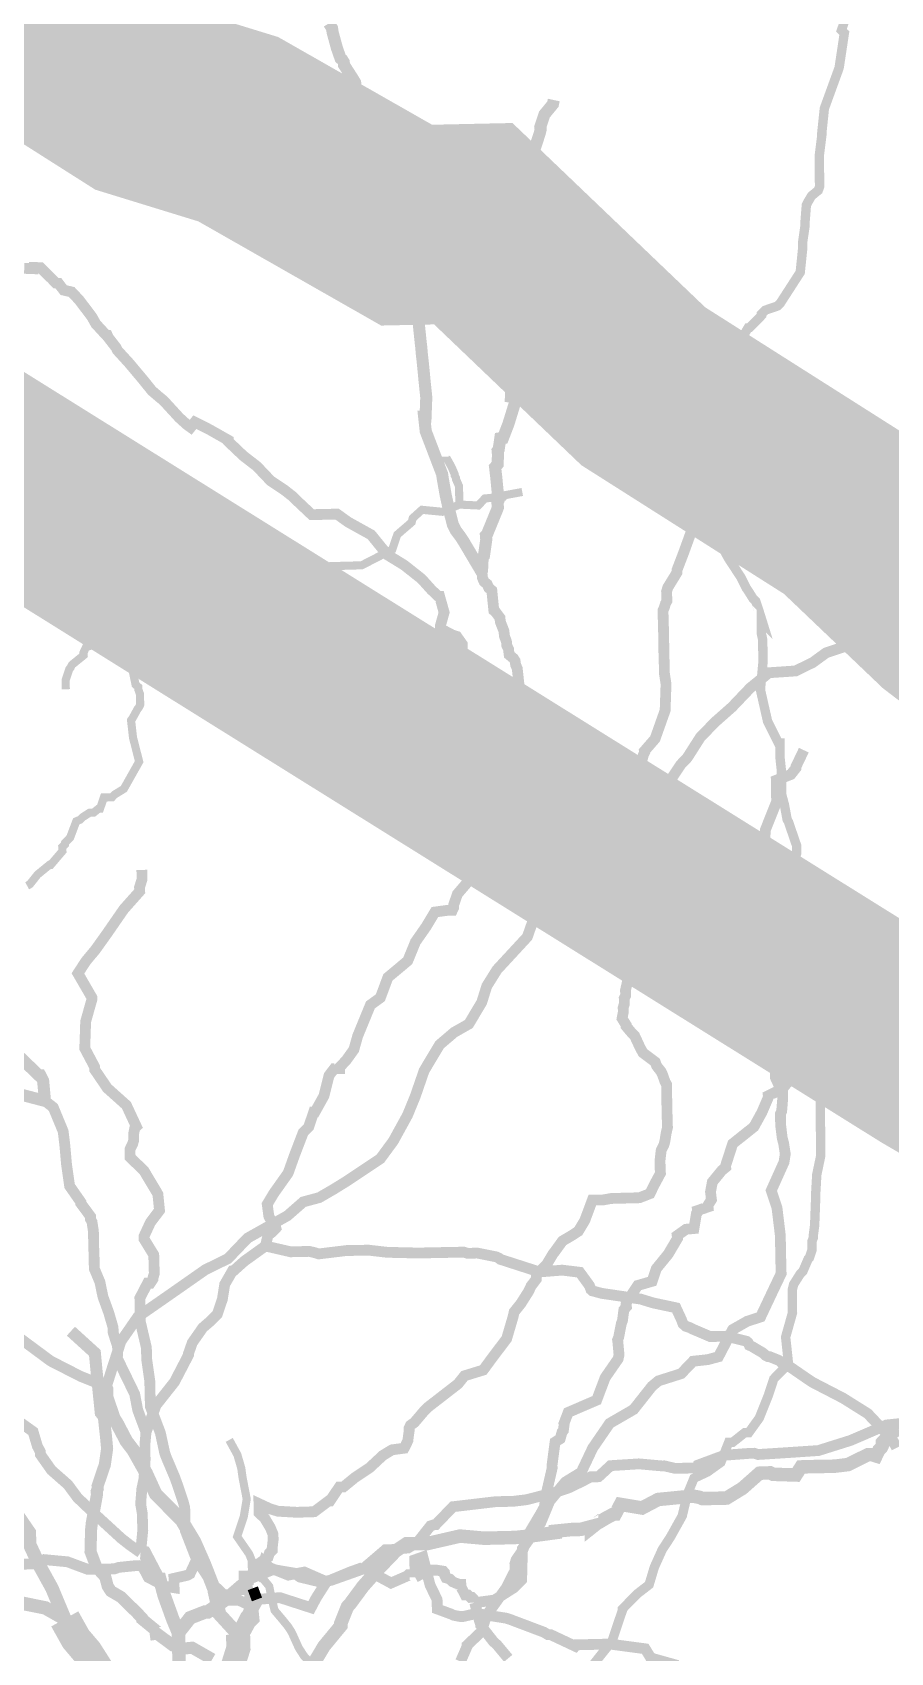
# Model space of a CAD drawing. Extents: x -2418 to 1398, y -3200 to 507.
# Drawn here: x 18.8 to 66.4, y -344.3 to -254.3 of the extents above; entities that cross this region are included whole.
import ezdxf

# ---------------------------------------------------------------- set-up
doc = ezdxf.new("R2010")
doc.units = 0

msp = doc.modelspace()

# ---------------------------------------------------------------- linework, layer by layer
at = {"color": 90}
for points, const_width in [([(-228.85, -140.51), (-195.27, -154.55), (-184.06, -159.84), (-180.33, -161.61), (-172.78, -168.83), (-169.04, -170.59), (-163.46, -172.31), (-157.92, -172.19), (-154.14, -175.8), (-146.67, -179.33), (-126.07, -191.81), (-107.35, -202.47), (-105.5, -202.43), (68.77, -311.24), (175.48, -373.52), (173.63, -373.56), (318.42, -486.69)], 11.09), ([(7.72, -247.27), (15.19, -250.8), (18.97, -254.41), (24.59, -257.98), (30.18, -259.7), (39.53, -265.03), (43.23, -264.95), (52.67, -273.98), (63.91, -281.12), (69.58, -286.53), (78.97, -293.71), (86.52, -300.93), (95.96, -309.95), (101.67, -317.21), (103.59, -320.86), (109.3, -328.12), (120.7, -342.63), (120.66, -340.79), (124.48, -346.24), (132.07, -355.31), (135.88, -360.76)], 11.09), ([(42.46, -280.55), (42.44, -279.73), (42.43, -279.51), (42.27, -279.14), (42.27, -279.07), (42.19, -278.92), (42.19, -278.85), (42.03, -278.48), (41.95, -278.33), (41.79, -278.04), (41.64, -277.97), (41.64, -277.89), (41.64, -277.89)], 0.45), ([(42.46, -280.55), (43.51, -280.6), (43.51, -280.6), (43.87, -280.21), (43.87, -280.21), (44.91, -280.11), (44.98, -280.03), (45.95, -279.85), (45.95, -279.85)], 0.45), ([(23.91, -288.7), (23.64, -287.44), (24.37, -286.75), (24.59, -286.67), (24.88, -286.51), (25.62, -286.19), (25.62, -286.19), (26.73, -285.86), (26.88, -285.86), (28.14, -285.67), (29.41, -285.63), (30.68, -285.6), (30.68, -285.6), (31.5, -285.57), (31.5, -285.57), (32.09, -285.48), (32.09, -285.48), (32.88, -284.56), (32.88, -284.56), (34.51, -284.07), (34.43, -284), (35.63, -283.96), (35.63, -283.96), (36.45, -283.94), (37.04, -283.92), (38.73, -283.05), (38.73, -283.05), (39.01, -282.22), (39.01, -282.22), (39.81, -281.53), (39.87, -281.3), (40.38, -280.84), (40.38, -280.84), (41.51, -280.95), (41.51, -280.95), (42.46, -280.55), (42.46, -280.55)], 0.45), ([(23.91, -288.7), (23.58, -287.89), (23.58, -287.89), (22.47, -288.22), (22.47, -288.22), (21.73, -288.47), (21.73, -288.47), (21.59, -288.77), (21.6, -288.92), (21.02, -289.39), (20.94, -289.46), (20.87, -289.61), (20.8, -289.69), (20.6, -290.29), (20.6, -290.59), (20.61, -290.81), (20.61, -290.81)], 0.45), ([(18.46, -301.72), (18.61, -301.64), (19.04, -301.1), (19.04, -301.1), (19.7, -300.56), (19.77, -300.56), (20.42, -299.8), (20.41, -299.57), (20.56, -299.42), (20.56, -299.35), (20.85, -299.04), (20.85, -299.04), (21.19, -298.14), (21.41, -298.05), (21.56, -297.9), (21.92, -297.67), (22.15, -297.66), (22.44, -297.43), (22.51, -297.43), (22.72, -296.82), (22.79, -296.82), (23.17, -296.81), (23.31, -296.66), (23.83, -296.34), (24.68, -294.83), (24.68, -294.83), (24.34, -293.5), (24.23, -292.53), (24.31, -292.42), (24.31, -292.42), (24.6, -291.89), (24.67, -291.81), (24.74, -291.66), (24.74, -291.66), (24.72, -291.06), (24.72, -291.06), (24.64, -290.84), (24.64, -290.69), (24.48, -290.55), (24.48, -290.55), (24.31, -289.73), (24.31, -289.73), (24.3, -289.44), (24.3, -289.44), (24.14, -289.14), (23.91, -288.7), (23.91, -288.7)], 0.45), ([(34.58, -345.32), (33.83, -344.5), (33.83, -344.5), (33.54, -344.05), (33.54, -344.05), (33.17, -343.23), (33.09, -343.09), (32.94, -342.86), (32.64, -342.49), (32.2, -341.97), (32.2, -341.97), (32.05, -341.37), (32.05, -341.37), (31.9, -340.63), (31.53, -340.18), (31.46, -340.18), (31.23, -339.95), (30.79, -338.84), (30.79, -338.84), (30.12, -337.87), (30.12, -337.87), (30.49, -336.75), (30.65, -335.78), (30.42, -334.59), (30.42, -334.59), (30.35, -334.07), (30.35, -334.07), (30.13, -333.32), (30.13, -333.32), (29.68, -332.5), (29.68, -332.5)], 0.45)]:
    msp.add_lwpolyline(points, dxfattribs=dict(at, const_width=const_width))
at = {"color": 5}
for points, const_width in [([(49.38, -345.63), (50.26, -344.51), (50.93, -343.68), (50.93, -343.68), (51.51, -341.96), (51.51, -341.89), (52.32, -341.06), (52.99, -340.54), (52.99, -340.54), (53.28, -339.57), (53.72, -338.59), (53.72, -338.59), (54.16, -337.92), (54.83, -336.72), (55.11, -335.53), (55.48, -334.63), (56.23, -334.28), (56.97, -333.75), (57.41, -332.63), (57.63, -332.63), (58.3, -332.1), (58.52, -332.1), (59.11, -331.28), (59.62, -330), (59.91, -329.11), (59.91, -329.11), (60.73, -328.28), (60.73, -328.28), (60.57, -326.79), (60.95, -325.44), (60.94, -325.07), (60.94, -324.17), (61.01, -323.87), (61.38, -323.28), (61.53, -323.13), (61.82, -322.45), (61.89, -322.38), (62.04, -321.93), (62.04, -321.85), (62.03, -321.48), (62.11, -321.26), (62.11, -321.11), (62.18, -320.59), (62.18, -320.59), (62.24, -319.02), (62.24, -318.8), (62.3, -317.76), (62.3, -317.76), (62.52, -316.71), (62.52, -316.71), (62.51, -316.19), (62.51, -315.97), (62.5, -314.4), (62.5, -314.25), (62.49, -313.36), (62.49, -313.36), (62.48, -312.39), (62.48, -312.39), (62.48, -311.5), (62.48, -311.5), (62.47, -310.53), (62.47, -310.23), (62.46, -309.41), (62.46, -309.04), (62.45, -308.52), (62.38, -308.15), (62.37, -307.55), (62.3, -307.55), (62.29, -307.25), (62.21, -306.06), (61.9, -305.1), (61.9, -305.02), (61.82, -304.13), (61.22, -302.94), (60.68, -301.9), (60.68, -301.38), (61.05, -300.34), (61.19, -299.89), (61.19, -299.52), (61.11, -299.29), (61.11, -299.29), (60.73, -298.18), (60.65, -298.03), (60.5, -297.21), (60.34, -296.62), (60.34, -296.17), (60.34, -295.65), (60.33, -295.28), (60.25, -294.53), (60.25, -293.79), (60.17, -293.79), (59.57, -292.6), (59.17, -290.83), (59.31, -289.34), (59.31, -289.34), (59.3, -288.07), (59.22, -287.7), (59.22, -287.48), (59.22, -287.03), (59.29, -287.1), (59.06, -286.36), (58.91, -285.92), (58.76, -285.77), (58.53, -285.4), (58.38, -285.18), (58.08, -284.58), (58.08, -284.58), (57.4, -283.54), (57.4, -283.54), (56.87, -282.58), (56.87, -282.58), (56.79, -282.21), (56.79, -281.17), (56.79, -281.17), (57.08, -280.49), (57.08, -280.49), (57.07, -279.97), (57.07, -279.97), (57.3, -279.9), (57.3, -279.9), (57.44, -279.45), (57.44, -279.45), (57.59, -279), (57.59, -279), (57.73, -278.48), (57.73, -278.48), (57.88, -277.95), (57.88, -277.95), (57.95, -277.51), (57.95, -277.51), (57.94, -276.76), (57.94, -276.76), (57.71, -276.09), (57.64, -275.8), (57.48, -275.05), (57.48, -274.9), (57.4, -273.94), (57.99, -273.34), (57.99, -273.34), (58.13, -272.74), (58.13, -272.74), (58.21, -272.22), (58.21, -272.22), (58.2, -271.55), (58.2, -271.55), (58.27, -271.1), (58.27, -271.1), (58.49, -270.73), (58.57, -270.72), (58.64, -270.65), (58.64, -270.65), (59.23, -270.05), (59.23, -269.97), (59.45, -269.75), (59.68, -269.67), (60.12, -269.52), (60.27, -269.37), (61.38, -267.65), (61.51, -266.38), (61.51, -266.01), (61.65, -265.04), (61.65, -264.82), (61.72, -263.92), (61.79, -263.77), (62.01, -263.4), (62.38, -263.1), (62.46, -262.87), (62.45, -262.65), (62.45, -262.2), (62.44, -261.46), (62.44, -261.16), (62.58, -260.04), (62.58, -259.89), (62.72, -258.55), (63.54, -256.29), (63.83, -254.36), (63.67, -254.21), (64.4, -252.04)], 0.52), ([(43.71, -284.32), (42.71, -282.63), (42.53, -282.35), (42.27, -282), (42.09, -281.64), (41.83, -280.62), (41.7, -280.04), (41.53, -279.08), (41.5, -278.86), (40.59, -276.48), (40.5, -275.66), (40.58, -275.66), (40.62, -274.6), (40.52, -273.64), (40.48, -273.2), (40.42, -272.6), (40.37, -272.16), (40.34, -271.79), (40.32, -271.64), (40.22, -270.68), (40.13, -269.79), (39.95, -268.01), (39.87, -267.19), (39.86, -267.05), (39.54, -266.11), (39.54, -266.11), (38.6, -265), (38.41, -264.65), (37.96, -263.87), (37.89, -263.2), (37.83, -262.61), (37.79, -262.17), (37.69, -261.2), (37.64, -260.76), (37.17, -259.76), (37.13, -259.39), (36.97, -258.51), (36.95, -258.36), (36.85, -258.14), (36.76, -257.93), (36.7, -257.34), (36.67, -257.11), (36.5, -256.83), (36.41, -256.69), (36.05, -256.13), (36.04, -255.98), (35.95, -255.84), (35.86, -255.77), (35.66, -255.2), (35.66, -255.2), (35.42, -254.32), (35.39, -254.1), (35.22, -253.82)], 0.67), ([(43.71, -284.32), (43.75, -283.48), (43.82, -283.4), (43.95, -282.49), (43.93, -282.26), (44, -282.18), (44.54, -280.86), (44.6, -280.7), (44.57, -280.48), (44.63, -280.32), (44.58, -279.8), (44.5, -278.99), (44.44, -278.47), (44.58, -278.31), (44.6, -277.78), (44.58, -277.56), (44.64, -277.48), (44.73, -276.87), (44.88, -276.85), (45.18, -276.07), (45.18, -276.07), (45.63, -274.61), (45.32, -274.56), (45.37, -273.51), (45.41, -273.21), (45.54, -273.04), (45.59, -272.74), (45.65, -272.66), (45.8, -271.15), (45.84, -270.84), (45.96, -270.53), (46.02, -270.37), (46.75, -268.65), (46.75, -268.65), (47.21, -267.26), (47.13, -266.52), (47.05, -265.78), (46.98, -265.04), (46.95, -264.74), (46.91, -264.37), (46.73, -264.01), (46.73, -264.01), (46.47, -263.67), (46.47, -263.67), (46.39, -262.18), (46.34, -261.73), (46.51, -261.19), (46.91, -259.95), (46.97, -259.72), (46.95, -259.58), (47.18, -258.88), (47.65, -258.31), (47.7, -258.08), (47.7, -258.08)], 0.67), ([(50.28, -301.52), (49.52, -300.45), (49.2, -299.56), (49.18, -298.52), (49.17, -298.22), (49.24, -298.07), (49.01, -297.7), (48.93, -297.41), (48.39, -296.67), (47.01, -294.99), (47.01, -294.92), (46.17, -293.82), (46.16, -293.67), (45.93, -293.08), (45.93, -293.08), (45.17, -292.57), (45.17, -292.57), (44.73, -292.73), (44.73, -292.73), (43.89, -291.93), (43.89, -291.93), (43.8, -291.41), (43.8, -291.41), (43.49, -290.9), (43.49, -290.9), (42.96, -290.46), (42.65, -290.02), (42.65, -290.02), (42.64, -289.5), (42.64, -289.2), (42.63, -288.83), (42.62, -288.53), (42.62, -288.31), (42.62, -288.31), (42.31, -287.87), (42.31, -287.87), (42.08, -287.8), (42.08, -287.8), (41.4, -287.44), (41.4, -287.29), (41.61, -286.54), (41.61, -286.54), (41.36, -285.65), (41.29, -285.65), (40.91, -285.29), (40.91, -285.29), (40.45, -284.78), (40.3, -284.63), (39.39, -283.91), (38.33, -283.26), (38.33, -283.18), (37.56, -282.23), (37.56, -282.23), (36.28, -281.52), (36.28, -281.52), (35.67, -281.08), (35.6, -281.08), (34.26, -281.11), (33.57, -280.46), (33.57, -280.46), (33.27, -280.17), (33.19, -280.09), (32.73, -279.73), (32.73, -279.73), (31.98, -279.23), (31.21, -278.42), (31.21, -278.42), (30.46, -277.84), (30.46, -277.84), (29.62, -277.04), (29.62, -276.97), (28.58, -276.38), (27.77, -275.97), (27.54, -276.26), (27.32, -276.1), (26.89, -275.71), (26.82, -275.63), (26.04, -274.78), (25.75, -274.54), (25.39, -274.23), (25.39, -274.23), (24.89, -273.61), (24.89, -273.61), (24.11, -272.68), (24.11, -272.68), (23.47, -271.98), (23.4, -271.83), (22.98, -271.29), (22.91, -271.14), (22.84, -271.13), (22.27, -270.51), (22.06, -270.13), (21.36, -269.2), (21.36, -269.2), (20.93, -268.74), (20.93, -268.74), (20.49, -268.64), (20.49, -268.64), (20.2, -268.26), (20.2, -268.26), (20.2, -268.26), (20.06, -268.25), (19.84, -268.02), (19.84, -268.02), (19.2, -267.39), (18.83, -267.38), (18.82, -267.45), (18.3, -267.43)], 0.6), ([(50.28, -301.52), (50.55, -300.17), (50.77, -299.87), (50.91, -299.57), (51.33, -298.44), (51.33, -298.07), (51.32, -297.7), (51.3, -297.03), (51.29, -296.51), (51.44, -296.28), (51.94, -295.45), (52.01, -295.3), (52.16, -295.29), (52.38, -295.14), (52.53, -294.99), (52.67, -294.46), (52.74, -294.31), (52.73, -294.24), (53.32, -293.56), (53.88, -291.98), (53.93, -290.52), (53.84, -289.93), (53.83, -289.41), (53.81, -288.74), (53.81, -288.59), (53.79, -287.47), (53.76, -286.43), (53.83, -286.28), (53.9, -286.05), (53.98, -285.9), (53.96, -285.38), (54.03, -285.15), (54.54, -284.32), (54.54, -284.18), (54.89, -283.27), (54.89, -283.27), (55.38, -281.92), (55.38, -281.85)], 0.6), ([(31.69, -321.73), (31.83, -321.13), (32.05, -320.97), (32.27, -320.74), (32.19, -320.45), (31.96, -320.23), (31.88, -320.08), (31.79, -319.41), (32.15, -318.81), (32.15, -318.81), (32.95, -317.68), (32.95, -317.68), (33.3, -316.7), (33.3, -316.7), (33.79, -315.42), (33.79, -315.42), (34.09, -315.12), (34.09, -315.12), (34.37, -314.29), (34.44, -314.29), (34.94, -313.39), (34.94, -313.39), (35.22, -312.26), (35.22, -312.26), (35.51, -311.88), (35.81, -311.88), (35.81, -311.8), (36.17, -311.42), (36.17, -311.42), (36.6, -310.82), (36.6, -310.82), (36.81, -310.07), (36.81, -310.07), (37.52, -308.34), (38.07, -307.94), (38.49, -306.81), (38.49, -306.81), (39.59, -305.89), (39.59, -305.89), (40.02, -304.84), (40.02, -304.84), (40.6, -304.01), (40.6, -304.01), (41.1, -303.18), (41.1, -303.18), (41.77, -303.09), (41.77, -303.09), (42.07, -303.08), (42.14, -302.93), (42.14, -302.78), (42.35, -302.18), (42.35, -302.18), (44.85, -299.25), (44.76, -299.19), (44.76, -299.11), (45.36, -298.38), (45.41, -298.15), (45.47, -297.99), (45.44, -297.77), (45.45, -297.1), (45.48, -296.64), (45.53, -296.42), (45.67, -296.33), (46.01, -295.17), (46.06, -295.01), (46.04, -294.79), (45.94, -294.5), (45.92, -294.35), (45.93, -293.68), (45.87, -293.09), (45.86, -292.26), (45.77, -291.38), (45.84, -291.29), (45.75, -290.4), (45.67, -289.66), (45.58, -289.45), (45.57, -289.37), (45.55, -289.23), (45.46, -289.09), (45.22, -288.89), (45.21, -288.81), (45.19, -288.59), (45.09, -288.37), (45.07, -288.15), (44.96, -287.86), (44.93, -287.57), (44.73, -287.06), (44.71, -286.84), (44.45, -286.49), (44.37, -286.43), (44.28, -285.54), (44.26, -285.32), (44.09, -285.18), (44, -284.97), (43.91, -284.9), (43.83, -284.83), (43.74, -284.62), (43.71, -284.32)], 0.6), ([(30.82, -340.22), (31.11, -339.62), (31.18, -339.47), (31.84, -339.01), (31.91, -338.78), (32.06, -338.63), (32.06, -338.56), (32.12, -338.03), (32.12, -338.03), (32.11, -337.74), (32.11, -337.74), (31.96, -337.37), (31.65, -336.85), (31.65, -336.85), (31.34, -336.56), (31.34, -336.56), (31.33, -336.04), (31.33, -336.04), (31.93, -336.32), (32.38, -336.46), (33.43, -336.52), (33.43, -336.52), (34.4, -336.49), (34.4, -336.49), (35.21, -335.88), (35.28, -335.88), (35.79, -335.12), (36.01, -335.12), (36.67, -334.58), (37.48, -334.04), (37.48, -334.04), (38.21, -333.36), (38.21, -333.36), (38.72, -333.05), (38.72, -333.05), (39.39, -332.96), (39.47, -332.81), (39.61, -332.51), (39.61, -332.43), (39.67, -331.98), (39.67, -331.84), (39.74, -331.69), (39.96, -331.53), (40.54, -330.85), (40.69, -330.7), (42.38, -329.39), (42.38, -329.39), (42.74, -328.94), (42.74, -328.94), (43.78, -328.62), (43.78, -328.62), (44.28, -327.94), (44.28, -327.94), (45.08, -326.88), (45.43, -325.69), (45.43, -325.69), (45.5, -325.39), (45.5, -325.39), (45.87, -324.93), (45.87, -324.93), (46.3, -324.25), (46.3, -324.25), (46.44, -323.95), (46.44, -323.95), (46.44, -323.95), (46.44, -323.95), (46.73, -323.57), (46.73, -323.35), (46.73, -323.35), (47.31, -322.74), (47.31, -322.74), (47.67, -322.14), (47.74, -322.06), (48.18, -321.45), (48.18, -321.45), (48.69, -321.15), (49.06, -320.91), (49.06, -320.91), (49.42, -320.31), (49.42, -320.31), (49.84, -319.18), (50.44, -319.17), (50.44, -319.17), (50.89, -319.09), (50.89, -319.09), (52.45, -319.05), (52.45, -319.05), (53.04, -318.82), (53.04, -318.82), (53.26, -318.36), (53.26, -318.36), (53.54, -317.84), (53.62, -317.69), (53.61, -317.61), (53.6, -317.17), (53.6, -316.94), (53.66, -316.42), (53.81, -316.12), (53.87, -315.89), (53.94, -315.44), (54.01, -315.15), (53.99, -314.48), (53.97, -313.51), (53.96, -312.99), (53.96, -312.76), (53.88, -312.62), (53.72, -312.17), (53.64, -312.02), (53.41, -311.73), (53.33, -311.51), (52.65, -311), (52.49, -310.71), (52.18, -310.04), (52.03, -309.9), (51.72, -309.53), (51.72, -309.46), (51.49, -309.09), (51.56, -308.72), (51.55, -308.49), (51.62, -308.27), (51.62, -308.19), (51.61, -307.97), (51.69, -307.82), (51.68, -307.52), (51.82, -306.92), (51.87, -306.03), (51.79, -305.88), (51.72, -305.73), (51.49, -305.44), (51.33, -305.3), (51.26, -305.22), (51.03, -304.85), (51.03, -304.85), (50.94, -304.19), (50.93, -303.89), (50.37, -302.26), (50.28, -301.52), (50.28, -301.52)], 0.6), ([(19.45, -313.67), (19.35, -312.55), (19.2, -312.26), (19.12, -312.26), (18.06, -311.24)], 0.67), ([(19.45, -313.67), (17.92, -313.27)], 0.67), ([(25.06, -332.07), (24.6, -330.84), (24.43, -329.95), (24.43, -329.95), (23.57, -328.18), (23.49, -328.18), (23.48, -327.29), (23.48, -327.29), (23.24, -326.55), (23.23, -326.25), (22.99, -325.43), (22.99, -325.43), (22.75, -324.77), (22.67, -324.55), (22.5, -323.73), (22.5, -323.73), (22.19, -322.99), (22.19, -322.99), (22.18, -322.55), (22.18, -322.4), (22.17, -322.1), (22.16, -321.88), (22.14, -320.91), (22.06, -320.39), (21.98, -320.24), (21.98, -320.09), (21.44, -319.36), (21.44, -319.29), (20.82, -318.4), (20.65, -317.22), (20.65, -317.22), (20.55, -316.1), (20.55, -316.1), (20.46, -315.36), (20.46, -315.36), (19.91, -314.03), (19.45, -313.67)], 0.6), ([(25.06, -332.07), (25.62, -330.57), (26.64, -329.28), (26.64, -329.28), (27.42, -327.78), (27.42, -327.7), (27.63, -327.1), (27.63, -327.1), (28.21, -326.27), (28.21, -326.27), (28.65, -325.89), (28.65, -325.89), (29.02, -325.51), (29.02, -325.51), (29.3, -324.68), (29.3, -324.68), (29.43, -323.86), (29.43, -323.86), (29.86, -323.11), (29.93, -323.1), (30.52, -322.57), (31.69, -321.73)], 0.6), ([(31.69, -321.73), (33.08, -322.05), (33.16, -322.05), (34.13, -322.03), (34.43, -322.1), (34.65, -322.17), (34.72, -322.16), (36.21, -321.98), (36.36, -321.98), (37.41, -321.96), (37.41, -321.96), (38.45, -322.08), (38.45, -322.08), (40.17, -322.12), (40.17, -322.12), (41.14, -322.1), (41.14, -322.1), (42.7, -322.07), (42.93, -322.14), (43.45, -322.12), (43.45, -322.12), (44.5, -322.33), (44.65, -322.4), (44.73, -322.47), (46.9, -323.17), (46.9, -323.17), (48.17, -323.07), (48.17, -323.07), (49.14, -323.19), (49.14, -323.19), (49.68, -323.93), (49.76, -324.15), (49.84, -324.22), (50.36, -324.36), (52.53, -324.68), (52.53, -324.68), (53.21, -324.89), (54.48, -325.16), (54.79, -325.83), (54.87, -326.05), (55.03, -326.19), (55.25, -326.26), (55.4, -326.34), (56.38, -326.76), (57.28, -326.74), (57.28, -326.74), (58.4, -327.02), (58.48, -327.09), (58.55, -327.24), (58.7, -327.31), (59.31, -327.67), (59.46, -327.81), (59.61, -327.88), (59.69, -327.88), (60.21, -328.09), (60.52, -328.39), (60.82, -328.45), (60.82, -328.45), (60.82, -328.45), (61.88, -329.18), (62.1, -329.32), (63.76, -330.18), (65.13, -331.04), (65.13, -331.04), (66.5, -332.5), (66.58, -332.65), (66.73, -332.94)], 0.6), ([(24.76, -338.76), (24.15, -338.33), (23.69, -337.97), (22.1, -336.51), (21.26, -335.71), (20.72, -334.98), (19.81, -334.18), (19.19, -333.3), (19.19, -333.15), (19.03, -332.85), (18.79, -332.04), (17.88, -331.39)], 0.6), ([(24.76, -338.76), (24.88, -337.52), (24.86, -336.85), (24.86, -336.62), (24.77, -336.1), (24.77, -335.95), (24.83, -335.21), (24.83, -335.21), (24.96, -334.61), (24.96, -334.46), (25.01, -333.64), (25.01, -333.49), (25, -332.82), (25, -332.75), (25.06, -332.07), (25.06, -332.07)], 0.6), ([(30.82, -340.22), (32.11, -339.7), (33.3, -339.9), (33.61, -340.12), (34.73, -340.39), (34.73, -340.39), (35.25, -340.31), (35.33, -340.3), (36.88, -339.75), (37.1, -339.67), (37.91, -338.98), (37.91, -338.98), (38.35, -338.6), (38.72, -338.59), (39.61, -338.5), (39.61, -338.5), (40.13, -338.19), (40.13, -338.19), (40.85, -337.28), (41.08, -337.2), (41.15, -337.2), (42.1, -336.21), (42.1, -336.21), (44.48, -335.93), (44.48, -335.93), (45.45, -335.91), (45.45, -335.91), (46.19, -335.82), (46.19, -335.82), (47.75, -335.42), (47.75, -335.42), (48.49, -335.18), (49.3, -334.79), (49.3, -334.79), (49.75, -334.55), (49.75, -334.55), (50.12, -334.55), (50.19, -334.54), (50.85, -333.93), (50.85, -333.93), (52.42, -333.83), (52.42, -333.83), (53.76, -333.95), (53.83, -333.94), (54.43, -334.08), (54.51, -334.08), (55.4, -334.06), (55.63, -334.05), (55.7, -333.9), (57.18, -333.35), (58.52, -333.25), (58.82, -333.24), (59.04, -333.31), (60.76, -333.2), (60.76, -333.2), (62.39, -333.09), (62.39, -333.09), (64.17, -332.53), (66.17, -331.67), (66.17, -331.67), (68.03, -331.48)], 0.6), ([(34.22, -345.17), (34.94, -343.96), (35.88, -342.82), (35.88, -342.67), (36.24, -341.77), (36.38, -341.62), (37.11, -340.63), (37.11, -340.63), (37.98, -339.65), (37.98, -339.65), (38.93, -338.66), (38.93, -338.66), (39.52, -338.27), (39.74, -338.27), (40.71, -338.25), (42.49, -337.84), (43.84, -337.96), (43.84, -337.96), (45.55, -337.92), (45.55, -337.92), (46.52, -337.82), (46.52, -337.82), (47.78, -337.65), (47.78, -337.57), (48.67, -337.48), (49.19, -337.47), (49.79, -337.31), (49.79, -337.38), (50.08, -337.15), (50.6, -336.84), (50.75, -336.76), (51.04, -336.61), (51.12, -336.61), (51.4, -336.08), (52.6, -336.28), (52.6, -336.28), (53.49, -335.81), (55.42, -335.62), (55.42, -335.62), (55.79, -335.69), (55.95, -335.76), (56.84, -335.74), (57.29, -335.73), (58.17, -335.19), (58.17, -335.19), (59.12, -334.35), (59.35, -334.34), (59.72, -334.33), (59.87, -334.41), (61.14, -334.45), (61.14, -334.45), (61.43, -334), (61.43, -334), (62.17, -333.98), (62.32, -333.98), (63.29, -333.96), (63.29, -333.96), (64.03, -333.87), (65.14, -333.32), (65.37, -333.32), (65.59, -333.39), (65.73, -333.09), (65.88, -332.93), (65.95, -332.78), (65.95, -332.63), (66.09, -332.48), (66.46, -332.03), (66.61, -332.02), (66.83, -331.87)], 0.75), ([(26.86, -343.21), (26.55, -342.47), (26.07, -341.14), (25.83, -340.25), (25.75, -340.25), (24.98, -338.78), (24.76, -338.76)], 0.75), ([(26.86, -343.21), (27.51, -342.38), (28.33, -342.06), (28.48, -342.06), (29.58, -341.29), (29.58, -341.29), (30.82, -340.22)], 0.75), ([(28, -351.08), (27.9, -349.9), (27.9, -349.75), (27.65, -348.86), (27.65, -348.86), (27.49, -348.04), (27.49, -348.04), (27.46, -346.85), (26.91, -345.67), (26.91, -345.67), (26.89, -344.48), (26.86, -343.21)], 0.75)]:
    msp.add_lwpolyline(points, dxfattribs=dict(at, const_width=const_width))
at = {"color": 10}
for points, const_width in [([(22.86, -329.54), (23.25, -328.3), (23.67, -327.02), (24.61, -325.66), (26.15, -324.59), (28.35, -323.05), (29.61, -322.43), (30.7, -321.29), (32.91, -320.05), (33.79, -319.28), (34.68, -319.04), (35.49, -318.57), (36.23, -318.11), (38.07, -316.88), (38.79, -315.9), (38.79, -315.9), (39.58, -314.46), (40.01, -313.41), (40.01, -313.41), (40.5, -311.99), (41.36, -310.55), (42.17, -309.86), (42.17, -309.86), (42.98, -309.4), (43.7, -308.19), (43.98, -307.29), (43.98, -307.29), (44.55, -306.38), (46.23, -304.56), (46.65, -303.36), (47.66, -301.85), (49.42, -300.54), (50.37, -299.41), (51.08, -297.97), (51.15, -297.6), (51.74, -297.44), (51.82, -297.51), (52.04, -297.51), (52.77, -296.75), (54.24, -295.75), (54.75, -294.99), (55.11, -294.61), (55.83, -293.48), (56.64, -292.64), (57.59, -291.8), (58.61, -290.73), (59.64, -289.89), (61.12, -289.79), (61.12, -289.79), (62.08, -289.32), (62.08, -289.32), (62.82, -288.78), (62.82, -288.78), (63.78, -288.46), (63.78, -288.46), (64.81, -287.77), (64.81, -287.69), (65.69, -287.15), (66.29, -287.22), (66.29, -287.22), (66.58, -286.69), (66.58, -286.69), (66.72, -286.31)], 0.6), ([(43.31, -341.54), (44.3, -341.41), (44.38, -341.41), (45.48, -340.71), (45.92, -340.26), (45.92, -340.03), (45.96, -338.54), (46.97, -337.11), (47.47, -335.9), (47.47, -335.9), (48.34, -334.84), (49.22, -334.3), (49.22, -334.3), (49.86, -332.95), (49.86, -332.95), (50.8, -331.58), (52.13, -330.81), (52.13, -330.81), (53.15, -329.52), (53.51, -329.22), (53.51, -329.22), (54.77, -328.82), (54.77, -328.82), (55.43, -328.13), (55.43, -328.13), (56.25, -328.04), (56.25, -328.04), (56.84, -327.88), (57.63, -326.37), (57.63, -326.37), (58.44, -325.91), (58.44, -325.91), (59.18, -325.67), (59.25, -325.52), (59.75, -324.46), (59.75, -324.46), (60.32, -323.26), (60.32, -323.26), (60.29, -322.07), (60.29, -321.84), (60.27, -321.1), (60.27, -321.1), (60.09, -319.61), (60.09, -319.61), (59.77, -318.65), (59.77, -318.65), (60.48, -317.07), (60.48, -317.07), (60.55, -316.62), (60.55, -316.62), (60.46, -316.03), (60.38, -315.73), (60.29, -314.99), (60.29, -314.92), (60.28, -314.39), (60.35, -314.24), (60.41, -313.5), (60.41, -313.5), (60.4, -312.98), (60.25, -312.91), (60.01, -312.39), (60.01, -312.24), (59.91, -311.27), (59.91, -311.27), (59.6, -310.68), (59.59, -310.31), (59.59, -310.01), (59.58, -309.94), (59.26, -308.76), (59.48, -308.45), (59.8, -306.29), (59.72, -305.03), (59.72, -305.03), (59.71, -304.58), (59.71, -304.36), (59.45, -302.65), (59.45, -302.58), (59.34, -301.31), (59.41, -301.01), (59.41, -300.72), (59.39, -299.82), (59.39, -299.82), (59.44, -298.63), (59.44, -298.63), (60.07, -297.05), (60.07, -297.05), (60.05, -295.86), (60.86, -295.54), (61.15, -295.17), (61.15, -295.09), (61.58, -294.19), (61.58, -294.19)], 0.6), ([(27.87, -339.15), (27.24, -337.53), (27.21, -336.26), (27.13, -335.96), (26.81, -335), (26.65, -334.56), (26.18, -333.45), (26.1, -333.23), (25.86, -332.12), (25.86, -332.12), (25.3, -330.64), (25.3, -330.57), (25.27, -329.23), (25.27, -329.23), (25.1, -328.04), (25.1, -328.04), (25.08, -327.37), (25.08, -327.37), (24.75, -325.96), (24.72, -324.62), (24.72, -324.62), (25.15, -323.79), (25.3, -323.79), (25.45, -323.56), (25.45, -323.49), (25.52, -323.26), (25.52, -323.26), (25.49, -322.22), (25.49, -322.22), (24.95, -321.34), (24.95, -321.19), (25.3, -320.43), (25.3, -320.43), (25.81, -319.75), (25.81, -319.75), (25.72, -318.86), (25.64, -318.71), (24.94, -317.54), (24.94, -317.54), (24.18, -316.81), (24.18, -316.81), (24.17, -316.36), (24.24, -316.21), (24.32, -316.06), (24.38, -315.84), (24.38, -315.46), (24.44, -315.16), (24.52, -315.09), (23.97, -313.91), (23.97, -313.91), (22.91, -312.96), (22.91, -312.96), (22.21, -311.93), (22.21, -311.79), (21.66, -310.75), (21.66, -310.75), (21.71, -309.26), (22.05, -308.06), (22.05, -307.92), (21.28, -306.59), (21.73, -305.9), (21.73, -305.9), (22.24, -305.29), (22.24, -305.29), (22.89, -304.38), (22.89, -304.38), (23.83, -303.02), (23.83, -303.02), (24.71, -302.03), (24.7, -301.81), (24.84, -301.36), (24.83, -300.84)], 0.6), ([(42.52, -344.81), (42.88, -343.98), (42.88, -343.91), (43.68, -343.15), (43.68, -343.15), (43.96, -342.25), (43.96, -342.25), (45.05, -340.73), (45.05, -340.73), (45.55, -339.75), (45.55, -339.75), (45.54, -339.38), (45.61, -339.16), (45.97, -338.63), (45.97, -338.63), (46.39, -337.58), (46.39, -337.58), (46.97, -336.6), (46.97, -336.6), (47.18, -336.22), (47.18, -336.22), (47.25, -335.62), (47.25, -335.62), (47.61, -334.06), (47.6, -333.91), (47.77, -332.62), (48.05, -332.44), (48.16, -332.06), (48.23, -331.97), (48.27, -331.67), (48.26, -331.6), (48.5, -330.97), (48.5, -330.97), (50.08, -330.29), (50.08, -330.29), (50.55, -329.04), (51.27, -328), (51.27, -328), (51.32, -327.77), (51.32, -327.77), (51.26, -327.1), (51.24, -326.95), (51.3, -326.8), (51.45, -326.03), (51.51, -325.88), (51.59, -325.27), (51.73, -325.11), (51.71, -324.96), (51.77, -324.8), (52.36, -323.92), (52.36, -323.92), (53.16, -323.69), (53.16, -323.69), (53.39, -322.99), (53.39, -322.99), (54.05, -322.18), (54.05, -322.18), (54.57, -321.3), (54.55, -321.15), (55.04, -320.8), (55.48, -320.76), (55.62, -319.92), (55.69, -319.84), (55.68, -319.76), (56.26, -319.56), (56.25, -319.48), (56.45, -319.16), (56.4, -318.72), (56.5, -318.18), (56.5, -318.18), (57.03, -317.53), (57.24, -317.36), (57.23, -317.29), (57.63, -316.05), (57.63, -316.05), (58.81, -315.11), (58.81, -315.11), (59.25, -314.31), (59.25, -314.31), (59.62, -313.45), (59.61, -313.38), (60.39, -313), (60.39, -313), (60.99, -312.26), (60.99, -312.26), (61.04, -311.96), (61.04, -311.96), (61.25, -311.86), (61.25, -311.86), (61.66, -311.45), (61.66, -311.45), (61.72, -311.29), (61.98, -310.89), (62.09, -310.51), (62.09, -310.51)], 0.6), ([(22.86, -329.54), (21.43, -328.97), (19.77, -328.12), (18.11, -326.89)], 0.6), ([(28.74, -344.68), (27.62, -344.04), (27.25, -344.08), (26.56, -343.92), (26.56, -343.92), (25.67, -343.26), (25.6, -343.27), (25.57, -343.05), (24.84, -342.45), (24.83, -342.38), (24.5, -342.04), (24.5, -342.04), (23.66, -341.22), (23.66, -341.22), (23.11, -340.9), (23.11, -340.9), (22.93, -340.62), (22.93, -340.62), (22.8, -340.11), (22.3, -339.56), (22.3, -339.56), (21.98, -338.7), (21.98, -338.7), (22.01, -337.5), (22.05, -337.12), (22.34, -335.52), (22.32, -335.37), (22.38, -335.21), (22.37, -335.07), (22.71, -334.06), (22.77, -333.9), (22.9, -332.99), (22.84, -332.32), (22.79, -331.88), (22.79, -331.88), (22.72, -331.21), (22.55, -331), (22.49, -330.41), (22.43, -329.82), (22.43, -329.82), (22.31, -328.63), (22.22, -327.67), (20.89, -326.46)], 0.67), ([(30.17, -343.31), (29.1, -342.14), (29.1, -341.99), (28.85, -340.88), (28.85, -340.81), (28.3, -339.4), (28.3, -339.4), (27.75, -338.15), (27.13, -337.12), (27.05, -336.97), (25.6, -335.51), (25.06, -334.33), (24.36, -333.08), (23.97, -332.57), (23.43, -331.54), (23.28, -331.32), (22.88, -330.14), (22.86, -329.54)], 0.75), ([(20.55, -342.44), (19.84, -340.74), (19.15, -339.49), (18.6, -338.31), (18.6, -338.31), (18.58, -337.64), (17.27, -335.73), (16.94, -335.11), (16.94, -335.11), (16.34, -334.67), (16.34, -334.67), (15.49, -333.42), (14.65, -332.4), (14.48, -331.81), (14.48, -331.66), (14.32, -331.29), (14.25, -331.22), (13.94, -331.16)], 0.75), ([(27.87, -339.15), (27.5, -339.94), (27.35, -340.02), (26.61, -340.19), (26.62, -340.71), (26.17, -340.64), (26.02, -340.57), (25.19, -340.14), (25.19, -340.14), (24.88, -339.55), (24.66, -339.48), (24.43, -339.49), (23.54, -339.58), (23.32, -339.66), (22.79, -339.67), (21.83, -339.69), (20.7, -339.27), (19.43, -339.15), (19.21, -339.3), (19.13, -339.38), (18.76, -339.39), (17.87, -339.41)], 0.6), ([(30.99, -341.77), (30.23, -341.41), (30.08, -341.41), (30.16, -341.26), (29.33, -341.06), (29.33, -341.06), (28.65, -340.4), (28.64, -340.33), (27.87, -339.15), (27.87, -339.15)], 0.6), ([(35.08, -340.38), (33.85, -339.84), (32.96, -340.01), (32.96, -340.01), (31.91, -339.59), (31.91, -339.59), (31.61, -339.29), (31.54, -339.52), (31.39, -339.67), (31.01, -339.53), (31.01, -339.53), (31.03, -340.05), (31.03, -340.05), (30.5, -340.06), (30.5, -340.06), (30.5, -340.06), (30.5, -340.14), (30.82, -341.1), (30.83, -341.4), (30.99, -341.77), (30.99, -341.77)], 0.6), ([(40, -340.13), (40, -340.05), (39.98, -339.16), (40.43, -339), (40.43, -339), (40.83, -340.56), (40.83, -340.56), (41.22, -341.37), (41.23, -341.89), (41.99, -342.17), (42.14, -342.24), (42.51, -342.31), (42.66, -342.31), (43.4, -342.14), (43.4, -342.14), (45.05, -342.4), (45.27, -342.47), (47.15, -343.18), (47.38, -343.32), (47.53, -343.32), (48.89, -343.96), (48.96, -343.88), (49.03, -343.88), (50.75, -343.84), (50.82, -343.84), (52.77, -344.1), (53, -344.47), (53.08, -344.61), (54.58, -345.03)], 0.6), ([(31.22, -341.36), (32.49, -341.26), (34.22, -341.82), (34.22, -341.82), (34.5, -341.29), (34.5, -341.29), (34.79, -340.83), (34.79, -340.83), (35.08, -340.38), (35.08, -340.38)], 0.6), ([(35.08, -340.38), (36.41, -339.83), (37.08, -339.59)], 0.6), ([(37.08, -339.59), (38.66, -340.45), (38.66, -340.45), (39.55, -340.06), (39.55, -340.06), (39.62, -339.99), (39.62, -339.99), (39.77, -339.98), (40, -340.05), (40, -340.13)], 0.6), ([(40, -340.13), (40.44, -339.89), (40.44, -339.89), (40.74, -339.74), (40.74, -339.74), (41.18, -339.73), (41.18, -339.73), (41.56, -339.79), (41.63, -339.87), (41.64, -340.02), (41.71, -340.16), (41.94, -340.23), (42.09, -340.38), (42.24, -340.45), (42.47, -340.52), (42.54, -340.52), (42.54, -340.52), (42.55, -340.67), (42.78, -341.11), (42.93, -341.11), (42.93, -341.11), (43.08, -341.25), (43.16, -341.25), (43.23, -341.32), (43.31, -341.47), (43.31, -341.54)], 0.6), ([(30.17, -343.31), (30.65, -342.34), (30.72, -342.26), (31.22, -341.36), (31.22, -341.36)], 0.75), ([(31.22, -341.36), (30.99, -340.74)], 0.6), ([(20.55, -342.44), (19.47, -341.83), (18.13, -341.56)], 0.75), ([(26.04, -351.34), (25.13, -350.46), (24.5, -348.91), (23.35, -347.45), (23.1, -346.41), (22.63, -345.6), (21.79, -344.28), (21.17, -343.55), (20.55, -342.44)], 1.72), ([(30.99, -341.77), (31.06, -342.47), (30.84, -342.7), (30.55, -343.23), (29.91, -344.29), (29.98, -344.29), (29.06, -346.76)], 0.6), ([(43.31, -341.54), (43.56, -342.51), (43.63, -342.73), (43.64, -342.8), (44.33, -343.68), (44.56, -343.9), (45.17, -344.63)], 0.6), ([(27.94, -350.21), (28.44, -349.31), (28.44, -349.31), (29.08, -348.03), (29.37, -347.43), (29.37, -347.43), (29.36, -346.91), (29.36, -346.91), (29.49, -346.01), (29.49, -346.01), (29.77, -345.41), (29.77, -345.33), (29.84, -345.18), (29.84, -345.18), (30.19, -344.06), (30.17, -343.31)], 1.34)]:
    msp.add_lwpolyline(points, dxfattribs=dict(at, const_width=const_width))

doc.saveas('drawing.dxf')
